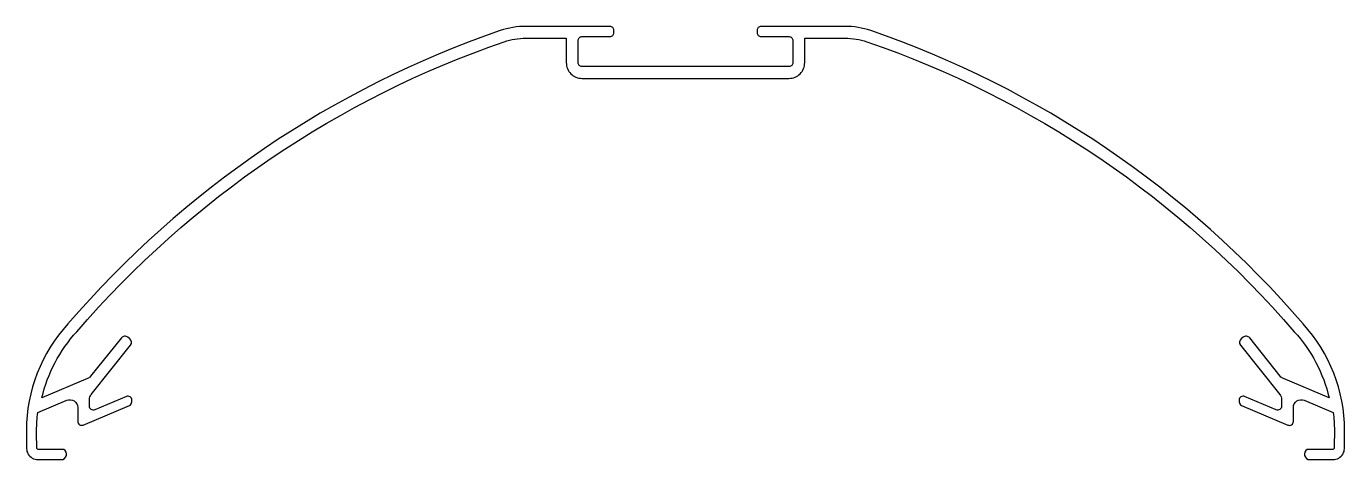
# Model space of a CAD drawing. Extents: x 386 to 554, y 567 to 622.
import ezdxf

# ---------------------------------------------------------------- set-up
doc = ezdxf.new("R2010")
doc.units = 0
doc.layers.add('H', color=7, linetype='CONTINUOUS')

msp = doc.modelspace()

# ---------------------------------------------------------------- linework, layer by layer
at = {"layer": 'H', "color": 0}
msp.add_lwpolyline([(541.88, 582.16, 0.414214), (541.03, 582.26), (540.8, 582.07, 0.414213), (540.71, 581.23), (545.71, 574.98, -0.170349), (545.93, 574.35), (545.93, 573.51, -0.536838), (545.23, 573.04), (541.24, 574.73, 0.536838), (540.54, 574.27), (540.54, 574.06, 0.301373), (540.85, 573.6), (546.73, 571.11, 0.536838), (547.43, 571.57), (547.43, 573.33, -0.536838), (548.82, 574.25), (552.5, 572.7, -0.030072), (552.64, 570.45, -0.006967), (552.61, 568.12, -0.267709), (552.44, 568.02), (549.19, 568.02, 0.795283), (549.55, 566.72), (552.44, 566.72, 0.265157), (553.74, 567.47, 0.125439), (553.91, 568.09, 0.009118), (553.94, 570.46, 0.187516), (548.66, 583.95, 0.13335), (493.72, 621.18, 0.082801), (490.47, 621.72), (479.79, 621.72, 0.414214), (479.29, 621.22), (479.29, 620.92, 0.414214), (479.79, 620.42), (483.34, 620.42, -0.414214), (483.84, 619.92), (483.84, 617.12, -0.414214), (483.34, 616.62), (470.19, 616.62), (457.04, 616.62, -0.414214), (456.54, 617.12), (456.54, 619.92, -0.414214), (457.04, 620.42), (460.59, 620.42, 0.414214), (461.09, 620.92), (461.09, 621.22, 0.414214), (460.59, 621.72), (449.91, 621.72, 0.082801), (446.66, 621.18, 0.13335), (391.73, 583.95, 0.187516), (386.44, 570.46, 0.009118), (386.47, 568.09, 0.125439), (386.64, 567.47, 0.265157), (387.94, 566.72), (390.83, 566.72, 0.795283), (391.19, 568.02), (387.94, 568.02, -0.267709), (387.77, 568.12, -0.006967), (387.74, 570.45, -0.030072), (387.88, 572.7), (391.57, 574.25, -0.536838), (392.96, 573.33), (392.96, 571.57, 0.536838), (393.65, 571.11), (399.53, 573.6, 0.301373), (399.84, 574.06), (399.84, 574.27, 0.536838), (399.15, 574.73), (395.15, 573.04, -0.536838), (394.46, 573.51), (394.46, 574.35, -0.170349), (394.67, 574.98), (399.68, 581.23, 0.414213), (399.58, 582.07), (399.35, 582.26, 0.414214), (398.51, 582.16), (394.61, 577.3, -0.124626), (394.22, 577), (388.41, 574.55, -0.130612), (392.85, 582.95, -0.133402), (447.15, 619.76, -0.082801), (449.91, 620.22), (455.04, 620.22), (455.04, 617.12, 0.414214), (457.04, 615.12), (470.19, 615.12), (483.34, 615.12, 0.414214), (485.34, 617.12), (485.34, 620.22), (490.47, 620.22, -0.082801), (493.23, 619.76, -0.133402), (547.54, 582.95, -0.130612), (551.97, 574.55), (546.16, 577, -0.124626), (545.77, 577.3)], format="xyb", close=True, dxfattribs=at)

doc.saveas('drawing.dxf')
